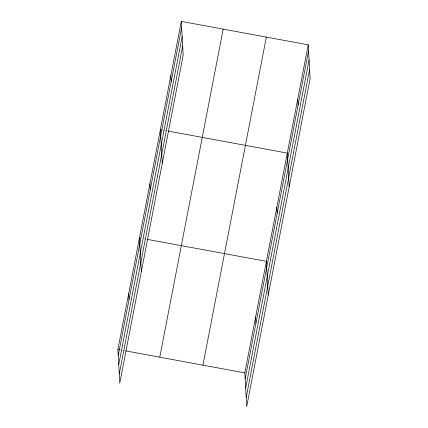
<?xml version="1.0" encoding="UTF-8"?>
<svg xmlns="http://www.w3.org/2000/svg" width="428" height="428" viewBox="0 0 428 428"><rect width="100%" height="100%" fill="white"/><g stroke="black" fill="none" stroke-linecap="round" stroke-linejoin="round"><path stroke-width="0.32" stroke-dasharray="2.14 1.6" d="M162.34 130.021L164.304 130.385M164.957 130.503L167.573 130.989M144.027 238.76L146.649 239.247M120.503 349.938L125.088 350.783"/><path stroke-width="0.64" d="M181.301 21.4L183.189 55.105L119.77 383.162L117.887 349.451L181.301 21.4L308.23 44.838L310.113 78.549L246.699 406.6L244.811 372.895L308.23 44.838M118.224 355.518L181.643 27.467M118.738 364.64L182.151 36.589M119.262 374.04L182.676 45.983M159.772 357.187L223.186 29.136M202.926 365.159L266.344 37.102M245.153 378.962L308.567 50.905M245.661 388.084L309.075 60.027M246.186 397.478L309.605 69.427M161.682 129.898L160.377 129.657L162.26 163.362M168.231 131.107L287.3 153.096L289.184 186.806M140.759 238.155L139.448 237.915L141.331 271.62M147.302 239.364L266.377 261.353L268.26 295.063M117.887 349.451L119.851 349.815M125.741 350.906L244.811 372.895M297.765 98.97L298.102 105.037M276.836 207.227L277.178 213.294M255.591 317.127L255.933 323.188M170.842 75.531L171.179 81.593M149.912 183.789L150.249 189.855M128.668 293.683L129.01 299.75"/></g></svg>
